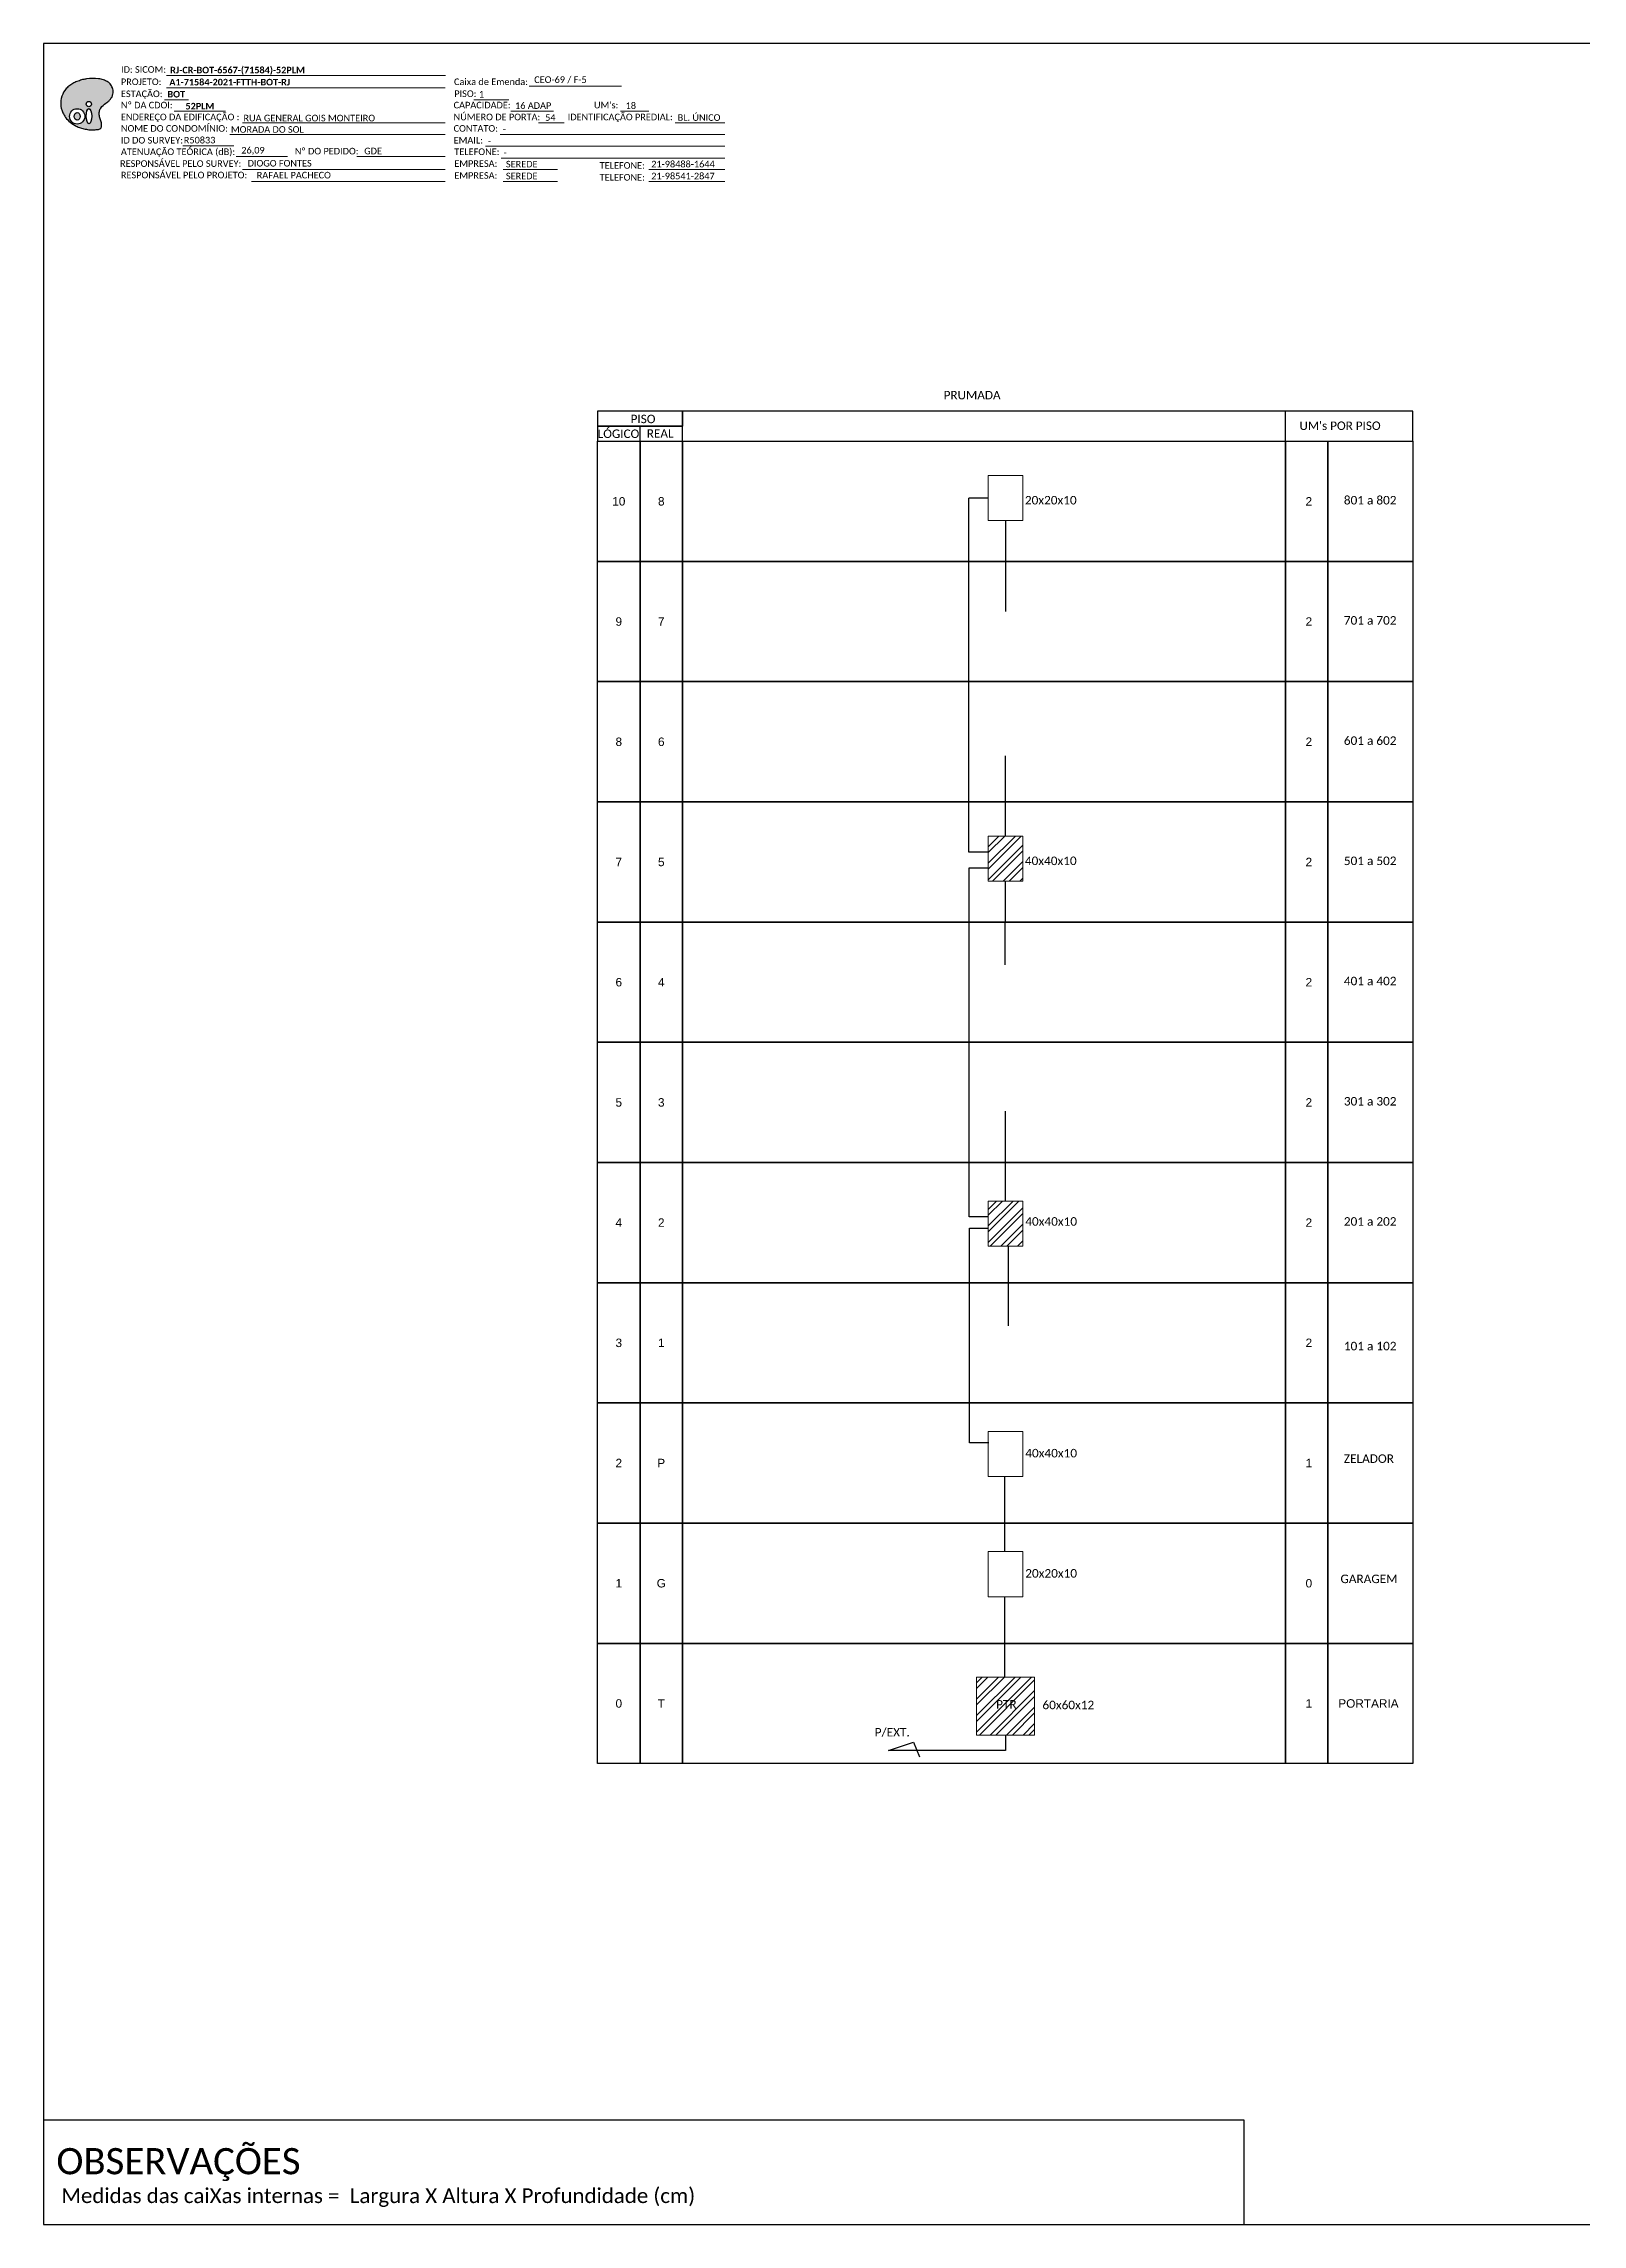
# Model space of a CAD drawing. Header units: millimetres. Extents: x 891 to 2640, y 408 to 1002.
# Drawn here: x 1802 to 2221, y 408 to 1002 of the extents above; entities that cross this region are included whole.
import ezdxf
from ezdxf.enums import TextEntityAlignment as Align

# ---------------------------------------------------------------- set-up
doc = ezdxf.new("R2010")
doc.units = ezdxf.units.MM
doc.styles.add('ARIAL', font='arial.ttf')
doc.styles.add('WMF-Calibri0', font='calibri.ttf')
doc.styles.add('WMF-Calibri1', font='calibrib.ttf')

# ---------------------------------------------------------------- blocks, each defined once
blk = doc.blocks.new('OI')
h = blk.add_hatch(color=40)
edge = h.paths.add_edge_path()
edge.add_spline(control_points=[(4.35, -0.67), (3.92, -0.99), (3.26, -1.5), (2.81, -2.59), (2.9, -3.5), (3.06, -4.27), (3.31, -4.85), (3.37, -5.39), (3.4, -5.88), (3.2, -6.4), (2.54, -6.61), (1.65, -6.63), (0.55, -6.67), (-0.56, -6.42), (-1.61, -6.14), (-2.77, -5.61), (-3.92, -4.77), (-4.89, -3.7), (-5.34, -2.65), (-5.6, -1.94), (-5.85, -0.96), (-5.71, 0.47), (-5.1, 2.02), (-4.14, 3.02), (-3.3, 3.61), (-2.37, 4.16), (-1.36, 4.44), (-0.56, 4.7), (0.79, 4.85), (2.24, 4.97), (3.79, 4.57), (4.67, 4.21), (5.44, 3.65), (5.76, 2.99), (6.03, 2.21), (6.01, 1.46), (5.72, 0.64), (5.31, 0.08), (4.88, -0.38), (4.51, -0.55), (4.35, -0.67)], knot_values=[0, 0, 0, 0, 1.60434, 2.417191, 3.427595, 4.282808, 4.776746, 5.304182, 5.888771, 6.258406, 6.858137, 7.79129, 8.986195, 10.124242, 11.187857, 12.242908, 13.953784, 15.414161, 16.515391, 17.349188, 17.675853, 19.552021, 21.515531, 22.568638, 23.63245, 24.621084, 25.782718, 26.745347, 27.142653, 29.870543, 31.004649, 31.921532, 32.709589, 33.801391, 34.042471, 35.192333, 35.971461, 36.628871, 37.254359, 37.836911, 37.836911, 37.836911, 37.836911], degree=3, periodic=0)
h.paths.add_polyline_path([(1.13, -0.87, -1), (-0.04, -0.87, -1)], flags=16)
edge = h.paths.add_edge_path(flags=16)
edge.add_ellipse((0.56, -3.59), major_axis=(-0.02, 1.71), ratio=0.361305, start_angle=0, end_angle=360)
h.paths.add_polyline_path([(-0.36, -3.62, -1), (-3.8, -3.62, -1)], flags=16)
edge = h.paths.add_edge_path(flags=0)
edge.add_ellipse((-2.08, -3.62), major_axis=(0, 0.885), ratio=0.758294, start_angle=0, end_angle=360)
at = {"color": 40}
for centre, radius in [((-2.08, -3.62), 1.72), ((0.54, -0.87), 0.587)]:
    blk.add_circle(centre, radius, dxfattribs=at)
blk.add_ellipse((-2.08, -3.62), major_axis=(0, 0.885), ratio=0.758294, start_param=-3.141592653589792, end_param=3.141592653589792, dxfattribs=at)
blk.add_ellipse((0.56, -3.59), major_axis=(-0.02, 1.71), ratio=0.361305, dxfattribs=at)
at = {"color": 40, "start_tangent": (-0.800898, -0.598801), "end_tangent": (-0.800898, -0.598801)}
blk.add_spline([(4.35, -0.67), (3.2, -1.78), (2.9, -2.54), (2.92, -3.55), (3.12, -4.38), (3.28, -4.85), (3.37, -5.37), (3.35, -5.95), (3.2, -6.29), (2.66, -6.55), (1.73, -6.63), (0.54, -6.62), (-0.58, -6.41), (-1.6, -6.11), (-2.56, -5.67), (-3.95, -4.67), (-4.89, -3.56), (-5.37, -2.56), (-5.64, -1.78), (-5.72, -1.46), (-5.63, 0.42), (-4.84, 2.22), (-4.13, 2.99), (-3.27, 3.62), (-2.4, 4.09), (-1.3, 4.47), (-0.37, 4.72), (0.02, 4.77), (2.75, 4.8), (3.85, 4.53), (4.69, 4.16), (5.31, 3.68), (5.85, 2.73), (5.93, 2.5), (5.94, 1.35), (5.67, 0.62), (5.29, 0.08), (4.84, -0.36), (4.35, -0.67)], degree=3, dxfattribs=at)
blk = doc.blocks.new('CARIMBO')
at = {"color": 7, "lineweight": 0}
for points in [[(35.66, -16.79), (111.64, -16.79)], [(134.48, -16.3), (159.61, -16.3)], [(35.15, -20.06), (41.7, -20.06)], [(37.81, -23.14), (51.75, -23.14)], [(119.43, -20.02), (128.92, -20.02)], [(129.48, -23.14), (141.1, -23.14)], [(159.42, -23.14), (167.09, -23.14)], [(52.97, -29.48), (111.64, -29.48)], [(56.38, -26.37), (111.64, -26.37)], [(126.6, -29.48), (187.83, -29.48)], [(137.07, -26.37), (144.01, -26.37)], [(174.24, -26.37), (187.8, -26.37)], [(40.13, -32.55), (54.07, -32.55)], [(54.67, -35.52), (68.61, -35.52)], [(122.56, -32.72), (187.83, -32.72)], [(56.38, -39.07), (111.64, -39.07)], [(126.84, -35.96), (187.83, -35.96)], [(127.45, -39.07), (142.25, -39.07)], [(167.06, -39.07), (187.83, -39.07)], [(58.87, -42.31), (111.64, -42.31)], [(127.45, -42.31), (142.25, -42.31)], [(167.06, -42.31), (187.83, -42.31)]]:
    blk.add_lwpolyline(points, dxfattribs=at)
at = {"color": 7, "xscale": 1.213923925163967, "yscale": 1.213923925163967, "zscale": 1.213923925163967, "rotation": 0.1532896023949059}
blk.add_blockref('OI', (13.86, -20.16), dxfattribs=at)
at = {"color": 7, "lineweight": 0, "style": 'WMF-Calibri0'}
for s, height, p in [('PROJETO:', 1.793, (23.26, -16.04)), ('ESTAÇÃO:', 1.793, (23.26, -19.32)), ('Caixa de Emenda:', 1.7927, (114.02, -16.04)), ('PISO:', 1.793, (114.09, -19.28)), ('ENDEREÇO DA EDIFICAÇÃO :', 1.7927, (23.26, -25.63)), ('Nº DA CDOI:', 1.7927, (23.26, -22.39)), ('CAPACIDADE:', 1.7927, (113.91, -22.39)), ('NÚMERO DE PORTA:', 1.7927, (113.91, -25.63)), ('IDENTIFICAÇÃO PREDIAL:', 1.7927, (144.99, -25.63)), ("UM's:", 1.793, (152.15, -22.39)), ('NOME DO CONDOMÍNIO:', 1.7927, (23.26, -28.74)), ('CONTATO:', 1.793, (113.91, -28.74)), ('ATENUAÇÃO TEÓRICA (dB):', 1.7927, (23.26, -35.09)), ('ID DO SURVEY:', 1.7927, (23.26, -31.97)), ('EMAIL:', 1.793, (113.91, -31.97)), ('TELEFONE:', 1.793, (114.09, -35.09)), ('RESPONSÁVEL PELO SURVEY:', 1.7927, (23.02, -38.32)), ('RESPONSÁVEL PELO PROJETO:', 1.7927, (23.26, -41.44)), ('EMPRESA:', 1.793, (114.09, -38.32)), ('EMPRESA:', 1.793, (114.09, -41.56)), ('TELEFONE:', 1.793, (153.7, -38.83)), ('TELEFONE:', 1.793, (153.7, -42.06))]:
    blk.add_text(s, height=height, dxfattribs=at).set_placement(p)
at = {"color": 7, "lineweight": 0, "flags": 8}
for tag, p, style in [('EST', (35.94, -19.41), 'WMF-Calibri1'), ('PROJ', (36.46, -16.13), 'WMF-Calibri1'), ('PISO_PTR', (120.78, -19.42), 'WMF-Calibri0'), ('CEOS-XX', (135.87, -15.46), 'WMF-Calibri0'), ('CAPAC.', (130.66, -22.52), 'WMF-Calibri0'), ("UC'S", (160.78, -22.54), 'WMF-Calibri0'), ('NOME_DO_COND.', (53.23, -29.02), 'WMF-Calibri0'), ('LOGRADOURO', (56.65, -25.91), 'WMF-Calibri0'), ('NOME_DO_CONTATO', (127.3, -28.89), 'WMF-Calibri0'), ('N°', (138.85, -25.77), 'WMF-Calibri0'), ('N°PREDIO', (174.94, -25.77), 'WMF-Calibri0'), ('_ID_', (40.39, -31.94), 'WMF-Calibri0'), ('O_POTEN', (56.06, -34.68), 'WMF-Calibri0'), ('EMAIL', (123.26, -32.12), 'WMF-Calibri0'), ('TELEFONE', (127.55, -35.36), 'WMF-Calibri0'), ('RES_SURVEY', (57.78, -38.23), 'WMF-Calibri0'), ('RES_PROJ', (60.27, -41.47), 'WMF-Calibri0'), ('EMP_RESP_SURVEY', (128.16, -38.47), 'WMF-Calibri0'), ('EMP_RESP_PROJ', (128.16, -41.71), 'WMF-Calibri0'), ('CONT_RESP_SURVEY', (167.76, -38.47), 'WMF-Calibri0'), ('CONT_RESP_PROJ', (167.76, -41.71), 'WMF-Calibri0')]:
    blk.add_attdef(tag, p, '', height=1.79, dxfattribs=dict(at, style=style))
at = {"color": 7, "lineweight": 0, "style": 'WMF-Calibri1', "flags": 8}
blk.add_attdef("N° CDO'S", text='', height=1.79, dxfattribs=at).set_placement((44.78, -22.68), align=Align.CENTER)

msp = doc.modelspace()

# ---------------------------------------------------------------- hatches: boundary and pattern name
h = msp.add_hatch()
h.set_pattern_fill('STEEL', color=1, style=0)
h.set_pattern_definition([(45, (-16.067, -0.298), (-2.245064, 2.245064), []), (45, (-16.067, 1.2895), (-2.245064, 2.245064), [])])
h.paths.add_polyline_path([(2055.92, 557.14), (2071.73, 557.14), (2071.73, 541.33), (2055.92, 541.33)])
h.paths.add_polyline_path([(2059.11, 686.79), (2068.55, 686.79), (2068.55, 674.5), (2059.11, 674.5)])
h.paths.add_polyline_path([(2059.11, 786.2), (2068.55, 786.2), (2068.55, 773.91), (2059.11, 773.91)])

# ---------------------------------------------------------------- linework, layer by layer
at = {"color": 0}
for p, q in [((2063.79, 786.2), (2063.83, 808.06)), ((2059.11, 781.85), (2053.8, 781.85)), ((2063.73, 751.13), (2063.77, 773.91)), ((2063.83, 686.79), (2063.83, 711.27)), ((2064.66, 652.78), (2064.66, 674.5))]:
    msp.add_line(p, q, dxfattribs=at)
at = {"color": 3}
for p, q in [((2053.9, 682.47), (2053.9, 777.52)), ((2053.9, 777.52), (2059.11, 777.52)), ((2059.11, 682.47), (2053.9, 682.47)), ((2053.96, 620.9), (2053.96, 679.45)), ((2053.96, 679.45), (2059.11, 679.45)), ((2059.23, 620.9), (2053.96, 620.9)), ((2063.58, 591.31), (2063.58, 611.76)), ((2063.58, 557.14), (2063.58, 579.02))]:
    msp.add_line(p, q, dxfattribs=at)
for points in [[(1801.71, 408.06), (2640.28, 408.06), (2640.28, 1002.06), (1801.71, 1002.06), (1801.71, 408.06)], [(1964.22, 893.76), (1964.22, 897.87)], [(1975.79, 893.76), (2174.81, 893.76), (2174.81, 901.99), (1975.79, 901.99), (1975.79, 901.99), (1975.79, 897.87)], [(2140.07, 893.76), (2140.07, 901.99)], [(2053.8, 781.85), (2053.8, 878.29)], [(2059.11, 878.29), (2053.8, 878.29)], [(2063.83, 872.14), (2063.83, 847.42)]]:
    msp.add_lwpolyline(points)
at = {"color": 7, "lineweight": 0}
for points in [[(1835.21, 993.37), (1911.19, 993.37)], [(1887.02, 971.3), (1911.17, 971.3)]]:
    msp.add_lwpolyline(points, dxfattribs=at)
at = {"color": 0}
for points in [[(1952.65, 897.87), (1975.79, 897.87), (1975.79, 901.99), (1952.65, 901.99)], [(1952.65, 893.76), (1975.79, 893.76), (1975.79, 897.87), (1952.65, 897.87)]]:
    msp.add_lwpolyline(points, close=True, dxfattribs=at)
for points in [[(1952.65, 893.76), (1964.22, 893.76), (1964.22, 861.02), (1952.65, 861.02)], [(1964.22, 893.76), (1975.79, 893.76), (1975.79, 861.02), (1964.22, 861.02)], [(1975.79, 893.76), (2140.09, 893.76), (2140.09, 861.02), (1975.79, 861.02)], [(2140.09, 893.76), (2151.66, 893.76), (2151.66, 861.02), (2140.09, 861.02)], [(2151.66, 893.76), (2174.81, 893.76), (2174.81, 861.02), (2151.66, 861.02)], [(1952.65, 861.02), (1964.22, 861.02), (1964.22, 828.27), (1952.65, 828.27)], [(1964.22, 861.02), (1975.79, 861.02), (1975.79, 828.27), (1964.22, 828.27)], [(1975.79, 861.02), (2140.09, 861.02), (2140.09, 828.27), (1975.79, 828.27)], [(2140.09, 861.02), (2151.66, 861.02), (2151.66, 828.27), (2140.09, 828.27)], [(2151.66, 861.02), (2174.81, 861.02), (2174.81, 828.27), (2151.66, 828.27)], [(1952.65, 828.27), (1964.22, 828.27), (1964.22, 795.53), (1952.65, 795.53)], [(1964.22, 828.27), (1975.79, 828.27), (1975.79, 795.53), (1964.22, 795.53)], [(1975.79, 828.27), (2140.09, 828.27), (2140.09, 795.53), (1975.79, 795.53)], [(2140.09, 828.27), (2151.66, 828.27), (2151.66, 795.53), (2140.09, 795.53)], [(2151.66, 828.27), (2174.81, 828.27), (2174.81, 795.53), (2151.66, 795.53)], [(1952.65, 795.53), (1964.22, 795.53), (1964.22, 762.79), (1952.65, 762.79)], [(1964.22, 795.53), (1975.79, 795.53), (1975.79, 762.79), (1964.22, 762.79)], [(1975.79, 795.53), (2140.09, 795.53), (2140.09, 762.79), (1975.79, 762.79)], [(2140.09, 795.53), (2151.66, 795.53), (2151.66, 762.79), (2140.09, 762.79)], [(2151.66, 795.53), (2174.81, 795.53), (2174.81, 762.79), (2151.66, 762.79)], [(1952.65, 762.79), (1964.22, 762.79), (1964.22, 730.04), (1952.65, 730.04)], [(1964.22, 762.79), (1975.79, 762.79), (1975.79, 730.04), (1964.22, 730.04)], [(1975.79, 762.79), (2140.09, 762.79), (2140.09, 730.04), (1975.79, 730.04)], [(2140.09, 762.79), (2151.66, 762.79), (2151.66, 730.04), (2140.09, 730.04)], [(2151.66, 762.79), (2174.81, 762.79), (2174.81, 730.04), (2151.66, 730.04)], [(1952.65, 730.04), (1964.22, 730.04), (1964.22, 697.3), (1952.65, 697.3)], [(1964.22, 730.04), (1975.79, 730.04), (1975.79, 697.3), (1964.22, 697.3)], [(1975.79, 730.04), (2140.09, 730.04), (2140.09, 697.3), (1975.79, 697.3)], [(2140.09, 730.04), (2151.66, 730.04), (2151.66, 697.3), (2140.09, 697.3)], [(2151.66, 730.04), (2174.81, 730.04), (2174.81, 697.3), (2151.66, 697.3)], [(1952.65, 697.3), (1964.22, 697.3), (1964.22, 664.56), (1952.65, 664.56)], [(1964.22, 697.3), (1975.79, 697.3), (1975.79, 664.56), (1964.22, 664.56)], [(1975.79, 697.3), (2140.09, 697.3), (2140.09, 664.56), (1975.79, 664.56)], [(2140.09, 697.3), (2151.66, 697.3), (2151.66, 664.56), (2140.09, 664.56)], [(2151.66, 697.3), (2174.81, 697.3), (2174.81, 664.56), (2151.66, 664.56)], [(1952.65, 664.56), (1964.22, 664.56), (1964.22, 631.81), (1952.65, 631.81)], [(1964.22, 664.56), (1975.79, 664.56), (1975.79, 631.81), (1964.22, 631.81)], [(1975.79, 664.56), (2140.09, 664.56), (2140.09, 631.81), (1975.79, 631.81)], [(2140.09, 664.56), (2151.66, 664.56), (2151.66, 631.81), (2140.09, 631.81)], [(2151.66, 664.56), (2174.81, 664.56), (2174.81, 631.81), (2151.66, 631.81)], [(1952.65, 631.81), (1964.22, 631.81), (1964.22, 599.07), (1952.65, 599.07)], [(1964.22, 631.81), (1975.79, 631.81), (1975.79, 599.07), (1964.22, 599.07)], [(1975.79, 631.81), (2140.09, 631.81), (2140.09, 599.07), (1975.79, 599.07)], [(2140.09, 631.81), (2151.66, 631.81), (2151.66, 599.07), (2140.09, 599.07)], [(2151.66, 631.81), (2174.81, 631.81), (2174.81, 599.07), (2151.66, 599.07)], [(1952.65, 599.07), (1964.22, 599.07), (1964.22, 566.32), (1952.65, 566.32)], [(1964.22, 599.07), (1975.79, 599.07), (1975.79, 566.32), (1964.22, 566.32)], [(1975.79, 599.07), (2140.09, 599.07), (2140.09, 566.32), (1975.79, 566.32)], [(2140.09, 599.07), (2151.66, 599.07), (2151.66, 566.32), (2140.09, 566.32)], [(2151.66, 599.07), (2174.81, 599.07), (2174.81, 566.32), (2151.66, 566.32)], [(1952.65, 566.32), (1964.22, 566.32), (1964.22, 533.58), (1952.65, 533.58)], [(1964.22, 566.32), (1975.79, 566.32), (1975.79, 533.58), (1964.22, 533.58)], [(1975.79, 566.32), (2140.09, 566.32), (2140.09, 533.58), (1975.79, 533.58)], [(2140.09, 566.32), (2151.66, 566.32), (2151.66, 533.58), (2140.09, 533.58)], [(2151.66, 566.32), (2174.81, 566.32), (2174.81, 533.58), (2151.66, 533.58)]]:
    msp.add_lwpolyline(points, close=True)
at = {"color": 0, "lineweight": 0}
for points in [[(2059.11, 884.44), (2068.55, 884.44), (2068.55, 872.14), (2059.11, 872.14)], [(2059.11, 624.06), (2068.55, 624.06), (2068.55, 611.76), (2059.11, 611.76)], [(2059.11, 591.31), (2068.55, 591.31), (2068.55, 579.02), (2059.11, 579.02)]]:
    msp.add_lwpolyline(points, close=True, dxfattribs=at)
at = {"color": 3, "lineweight": 0}
for points in [[(2059.11, 786.2), (2068.55, 786.2), (2068.55, 773.91), (2059.11, 773.91)], [(2059.11, 686.79), (2068.55, 686.79), (2068.55, 674.5), (2059.11, 674.5)], [(2055.92, 557.14), (2071.73, 557.14), (2071.73, 541.33), (2055.92, 541.33)]]:
    msp.add_lwpolyline(points, close=True, dxfattribs=at)
at = {"color": 3}
msp.add_lwpolyline([(2063.83, 541.33), (2063.83, 537.18), (2031.94, 537.18), (2038.7, 539.37), (2040.39, 535.39)], dxfattribs=at)
at = {"color": 7}
msp.add_lwpolyline([(1801.79, 436.54), (2128.74, 436.54), (2128.74, 408.06)], dxfattribs=at)

# ---------------------------------------------------------------- block references
ref = msp.add_blockref('CARIMBO', (1799.52, 1006.81))
ref.add_attrib('PROJ', 'A1-71584-2021-FTTH-BOT-RJ', (1835.98, 990.67), dxfattribs={"color": 7, "lineweight": 0, "height": 1.7927, "style": 'WMF-Calibri1'})
ref.add_attrib('EST', 'BOT', (1835.46, 987.39), dxfattribs={"color": 7, "lineweight": 0, "height": 1.793, "style": 'WMF-Calibri1'})
ref.add_attrib("N° CDO'S", '52PLM', dxfattribs={"color": 7, "lineweight": 0, "height": 1.793, "style": 'WMF-Calibri1'}).set_placement((1844.3, 984.13), align=Align.CENTER)
ref.add_attrib('LOGRADOURO', 'RUA GENERAL GOIS MONTEIRO', (1856.17, 980.89), dxfattribs={"color": 7, "lineweight": 0, "height": 1.7927, "style": 'WMF-Calibri0'})
ref.add_attrib('NOME_DO_COND.', 'MORADA DO SOL', (1852.75, 977.78), dxfattribs={"color": 7, "lineweight": 0, "height": 1.7927, "style": 'WMF-Calibri0'})
ref.add_attrib('_ID_', 'R50833', (1839.92, 974.87), dxfattribs={"color": 7, "lineweight": 0, "height": 1.793, "style": 'WMF-Calibri0'})
ref.add_attrib('O_POTEN', '26,09', (1855.58, 972.13), dxfattribs={"color": 7, "lineweight": 0, "height": 1.793, "style": 'WMF-Calibri0'})
ref.add_attrib('RES_SURVEY', 'DIOGO FONTES', (1857.3, 968.58), dxfattribs={"color": 7, "lineweight": 0, "height": 1.7927, "style": 'WMF-Calibri0'})
ref.add_attrib('RES_PROJ', 'RAFAEL PACHECO', (1859.79, 965.34), dxfattribs={"color": 7, "lineweight": 0, "height": 1.7927, "style": 'WMF-Calibri0'})
ref.add_attrib('CEOS-XX', 'CEO-69 / F-5', (1935.39, 991.35), dxfattribs={"color": 7, "lineweight": 0, "height": 1.7927, "style": 'WMF-Calibri0'})
ref.add_attrib('CAPAC.', '16 ADAP', (1930.18, 984.29), dxfattribs={"color": 7, "lineweight": 0, "height": 1.793, "style": 'WMF-Calibri0'})
ref.add_attrib("UC'S", '18', (1960.3, 984.27), dxfattribs={"color": 7, "lineweight": 0, "height": 1.793, "style": 'WMF-Calibri0'})
ref.add_attrib('PISO_PTR', '1', (1920.31, 987.38), dxfattribs={"color": 7, "lineweight": 0, "height": 1.79, "style": 'WMF-Calibri0'})
ref.add_attrib('N°', '54', (1938.37, 981.03), dxfattribs={"color": 7, "lineweight": 0, "height": 1.793, "style": 'WMF-Calibri0'})
ref.add_attrib('N°PREDIO', 'BL. ÚNICO', (1974.46, 981.03), dxfattribs={"color": 7, "lineweight": 0, "height": 1.793, "style": 'WMF-Calibri0'})
ref.add_attrib('NOME_DO_CONTATO', '-', (1926.82, 977.92), dxfattribs={"color": 7, "lineweight": 0, "height": 1.79, "style": 'WMF-Calibri0'})
ref.add_attrib('EMAIL', '-', (1922.78, 974.68), dxfattribs={"color": 7, "lineweight": 0, "height": 1.79, "style": 'WMF-Calibri0'})
ref.add_attrib('TELEFONE', '-', (1927.07, 971.45), dxfattribs={"color": 7, "lineweight": 0, "height": 1.79, "style": 'WMF-Calibri0'})
ref.add_attrib('EMP_RESP_SURVEY', 'SEREDE', (1927.68, 968.34), dxfattribs={"color": 7, "lineweight": 0, "height": 1.793, "style": 'WMF-Calibri0'})
ref.add_attrib('EMP_RESP_PROJ', 'SEREDE', (1927.68, 965.1), dxfattribs={"color": 7, "lineweight": 0, "height": 1.793, "style": 'WMF-Calibri0'})
ref.add_attrib('CONT_RESP_SURVEY', '21-98488-1644', (1967.28, 968.34), dxfattribs={"color": 7, "lineweight": 0, "height": 1.7927, "style": 'WMF-Calibri0'})
ref.add_attrib('CONT_RESP_PROJ', '21-98541-2847', (1967.28, 965.1), dxfattribs={"color": 7, "lineweight": 0, "height": 1.7927, "style": 'WMF-Calibri0'})

# ---------------------------------------------------------------- texts
at = {"color": 7, "lineweight": 0, "style": 'WMF-Calibri0'}
for s, p in [('ID: SICOM: ', (1822.81, 994.12)), ('Nº DO PEDIDO:', (1870.15, 971.88))]:
    msp.add_text(s, height=1.7927, dxfattribs=at).set_placement(p)
at = {"color": 0, "style": 'WMF-Calibri0'}
for s, p in [('PRUMADA', (2046.95, 905.17)), ('  LÓGICO', (1951.07, 894.65)), ('     PISO', (1957.61, 898.68)), ('    REAL', (1962.83, 894.71)), ("UM's POR PISO", (2143.9, 896.83))]:
    msp.add_text(s, height=2.3, dxfattribs=at).set_placement(p)
at = {"style": 'WMF-Calibri0'}
for s, p in [('20x20x10', (2069.09, 876.54)), ('801 a 802', (2156, 876.54)), ('701 a 702', (2156, 843.8)), ('601 a 602', (2156, 811.05)), ('40x40x10', (2069.09, 778.31)), ('501 a 502', (2156, 778.31)), ('401 a 402', (2156, 745.57)), ('301 a 302', (2156, 712.82)), ('40x40x10', (2069.19, 680.08)), ('201 a 202', (2156, 680.08)), ('101 a 102', (2156, 646.14)), ('40x40x10', (2069.19, 616.97)), ('ZELADOR', (2156, 615.48)), ('20x20x10', (2069.19, 584.23)), ('GARAGEM', (2155.07, 582.73)), ('PTR', (2061.24, 548.56)), ('60x60x12', (2073.87, 548.38))]:
    msp.add_text(s, height=2.317, dxfattribs=at).set_placement(p)
at = {"color": 3, "style": 'WMF-Calibri0'}
msp.add_text('P/EXT.', height=2.317, dxfattribs=at).set_placement((2028.16, 540.96))
at = {"color": 7, "style": 'WMF-Calibri0'}
msp.add_text('OBSERVAÇÕES', height=7.1308, dxfattribs=at).set_placement((1805.2, 421.71))
at = {"color": 7, "insert": (1806.56, 417.87), "char_height": 4, "width": 658.8434, "attachment_point": 1, "style": 'WMF-Calibri0'}
msp.add_mtext('Medidas das caiXas internas =  Largura X Altura X Profundidade (cm)', dxfattribs=at)
at = {"color": 7, "lineweight": 0, "flags": 8}
for tag, p, s, style in [('RJ-CR-BOT-6567-(71584)-52PLM', (1836.2, 993.96), 'RJ-CR-BOT-5187', 'WMF-Calibri1'), ('GDE', (1889.06, 971.91), '4-82090796751', 'WMF-Calibri0')]:
    msp.add_attdef(tag, p, s, height=1.7927, dxfattribs=dict(at, style=style))
at = {"style": 'ARIAL', "flags": 12}
for tag, p in [('10', (1958.44, 877.39)), ('8', (1970.01, 877.39)), ('2', (2146.46, 877.39)), ('9', (1958.44, 844.65)), ('7', (1970.01, 844.65)), ('2', (2146.46, 844.65)), ('8', (1958.44, 811.9)), ('6', (1970.01, 811.9)), ('2', (2146.46, 811.9)), ('7', (1958.44, 779.16)), ('5', (1970.01, 779.16)), ('2', (2146.46, 779.16)), ('6', (1958.44, 746.41)), ('4', (1970.01, 746.41)), ('2', (2146.46, 746.41)), ('5', (1958.44, 713.67)), ('3', (1970.01, 713.67)), ('2', (2146.46, 713.67)), ('4', (1958.44, 680.93)), ('2', (1970.01, 680.93)), ('2', (2146.46, 680.93)), ('3', (1958.44, 648.18)), ('1', (1970.01, 648.18)), ('2', (2146.46, 648.18)), ('2', (1958.44, 615.44)), ('P', (1970.01, 615.44)), ('1', (2146.46, 615.44)), ('1', (1958.44, 582.7)), ('G', (1970.01, 582.7)), ('0', (2146.46, 582.7)), ('0', (1958.44, 549.95)), ('T', (1970.01, 549.95)), ('1', (2146.46, 549.95)), ('PORTARIA', (2162.7, 549.95))]:
    msp.add_attdef(tag, text='XX', height=2.3, dxfattribs=at).set_placement(p, align=Align.MIDDLE_CENTER)

doc.saveas('drawing.dxf')
